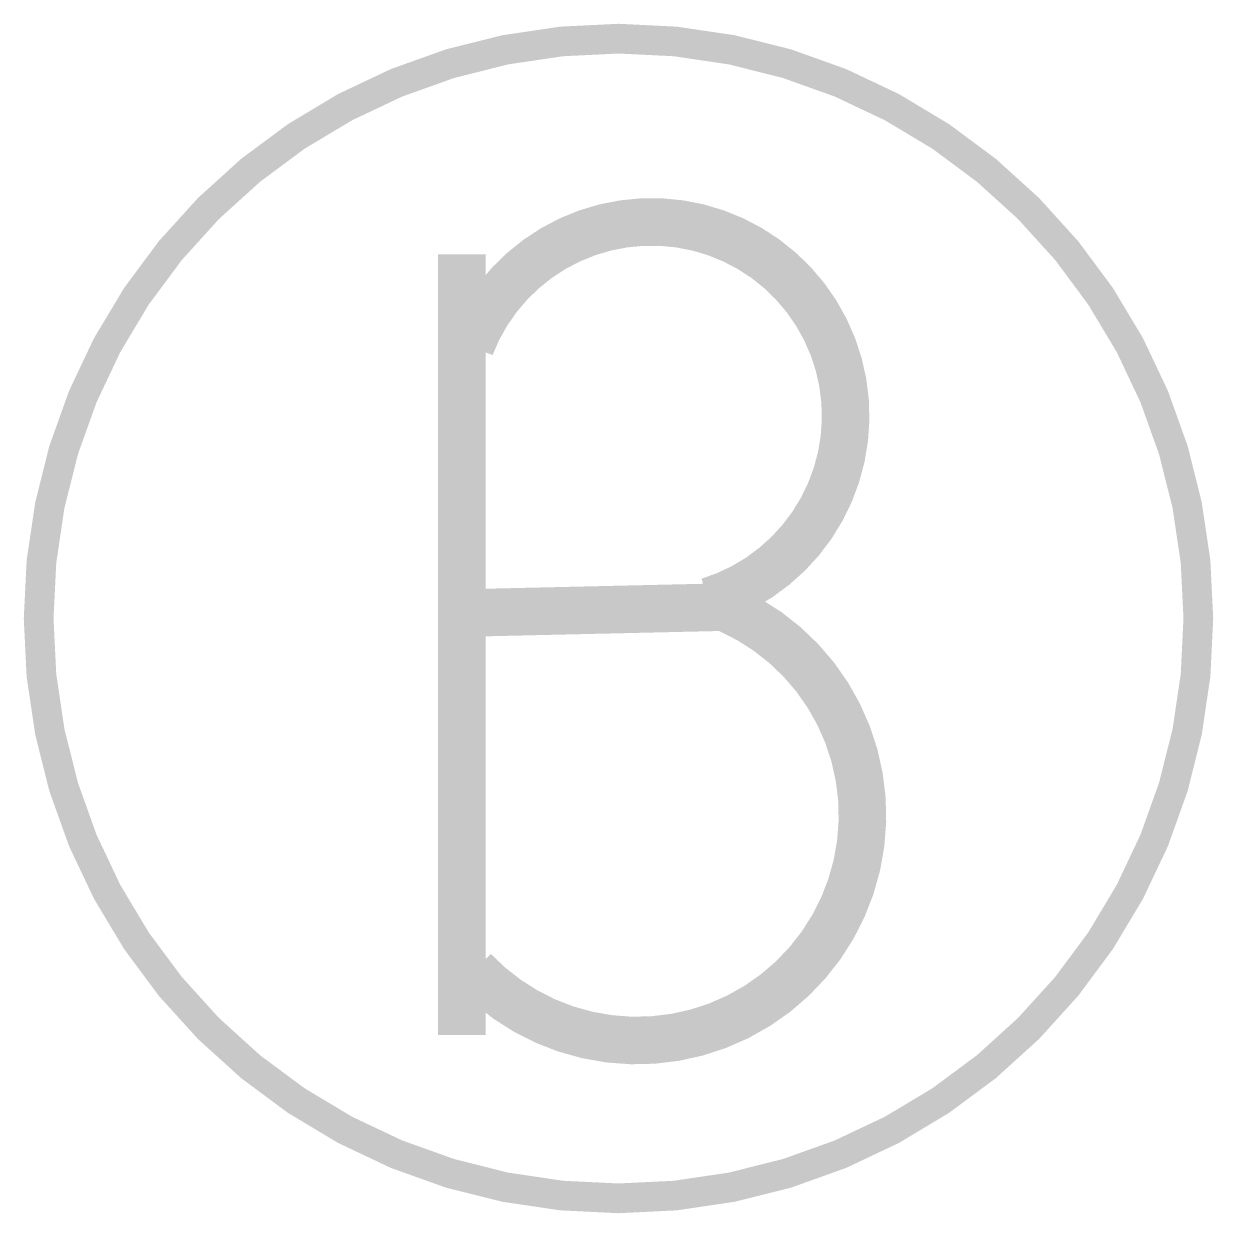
# Model space of a CAD drawing. Extents: x 0 to 3, y 0 to 3.
import ezdxf

# ---------------------------------------------------------------- set-up
doc = ezdxf.new("R2010")
doc.units = 0
doc.header["$MEASUREMENT"] = 0
doc.layers.get('0').update_dxf_attribs({"linetype": 'CONTINUOUS'})

msp = doc.modelspace()

# ---------------------------------------------------------------- linework, layer by layer
at = {"const_width": 0.075}
msp.add_lwpolyline([(0.0375, 1.5, 1), (2.9625, 1.5, 1)], format="xyb", close=True, dxfattribs=at)
at = {"const_width": 0.12}
for points in [[(1.1263, 2.1859, -1.600256), (1.7271, 1.543, 1.165172)], [(1.7271, 1.543, -1.28025), (1.1347, 0.6126, 1.165172)]]:
    msp.add_lwpolyline(points, format="xyb", dxfattribs=at)
for points in [[(1.1046, 2.4182), (1.1046, 0.4497)], [(1.1406, 1.5145), (1.77, 1.5288)]]:
    msp.add_lwpolyline(points, dxfattribs=at)

doc.saveas('drawing.dxf')
